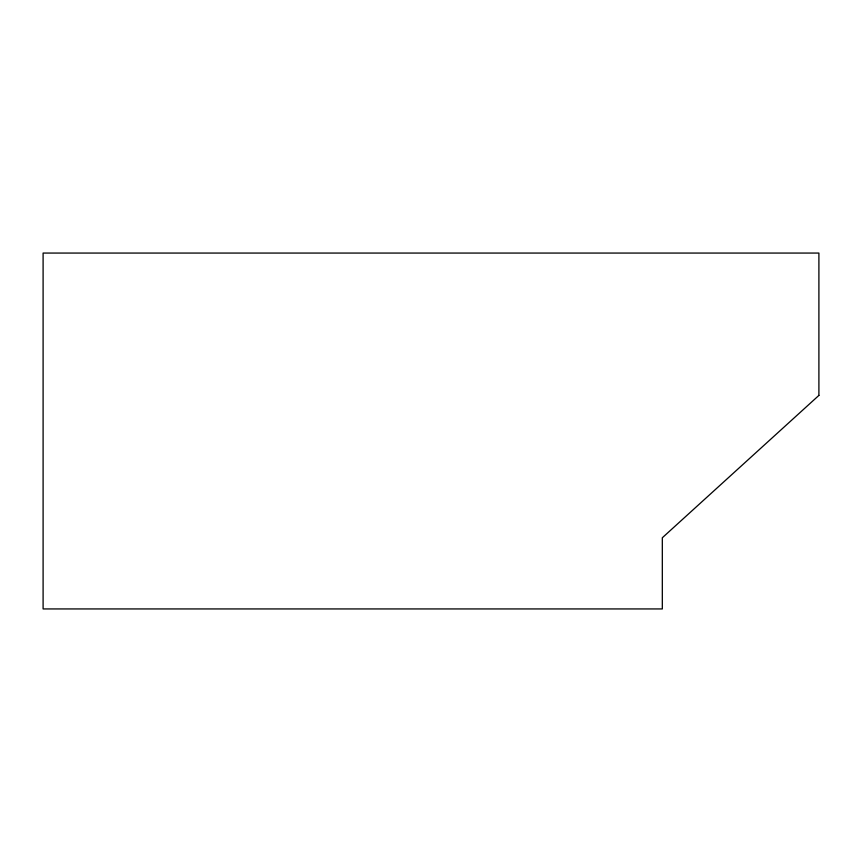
<?xml version="1.0" encoding="UTF-8"?>
<svg xmlns="http://www.w3.org/2000/svg" width="862" height="862" viewBox="0 0 862 862"><rect width="100%" height="100%" fill="white"/><g stroke="black" fill="none" stroke-linecap="round" stroke-linejoin="round"><path stroke-width="1.29" d="M818.9 395.41L662.318 537.759L662.318 608.938L43.1 608.938L43.1 253.062L818.9 253.062L818.9 395.41"/></g></svg>
